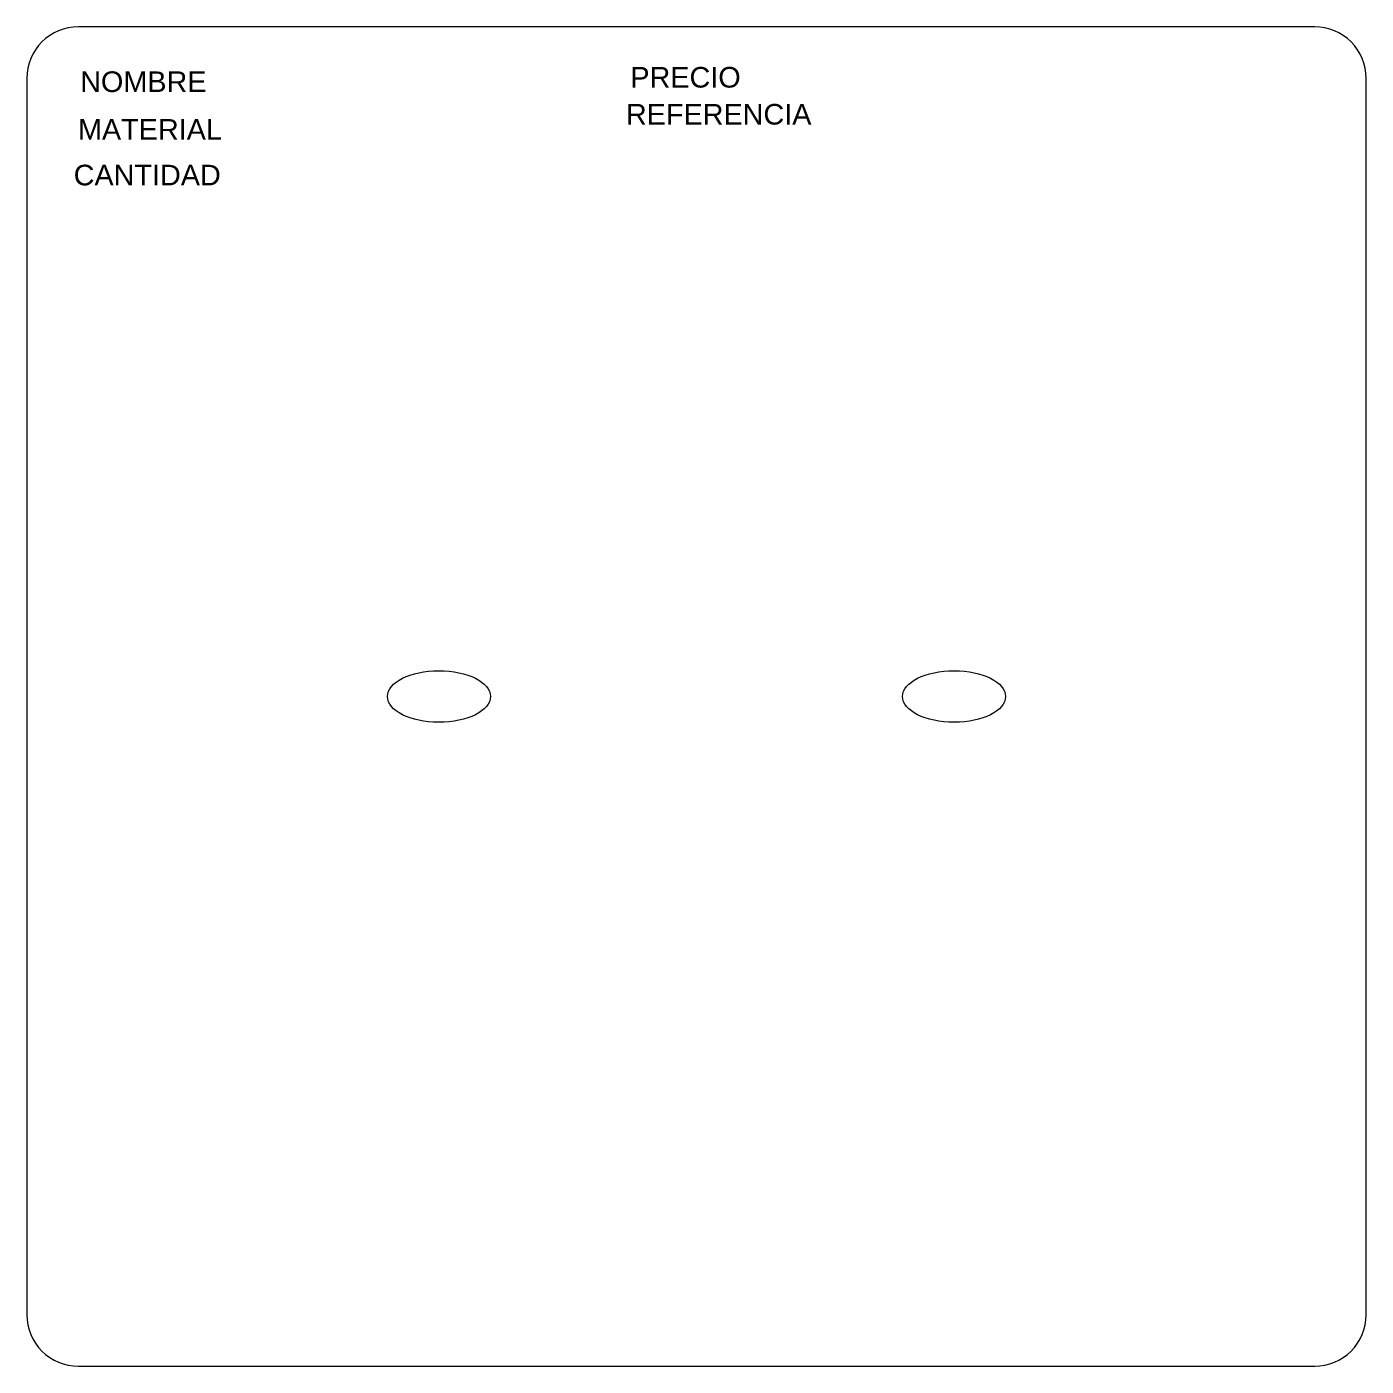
# Model space of a CAD drawing. Header units: millimetres. Extents: x 0 to 1300, y 0 to 1300.
import ezdxf

# ---------------------------------------------------------------- set-up
doc = ezdxf.new("R2010")
doc.units = ezdxf.units.MM
doc.styles.get("Standard").update_dxf_attribs({"font": 'arial.ttf'})

msp = doc.modelspace()

# ---------------------------------------------------------------- linework, layer by layer
msp.add_lwpolyline([(50, 0), (1250, 0, 0.414214), (1300, 50), (1300, 1250, 0.414214), (1250, 1300), (50, 1300, 0.414214), (0, 1250), (0, 50, 0.414214)], format="xyb", close=True)
for centre in [(400, 650), (900, 650)]:
    msp.add_ellipse(centre, major_axis=(50, 0), ratio=0.5)

# ---------------------------------------------------------------- texts
for tag, p, s, flags in [('PRECIO', (585.8, 1241), '400000', 9), ('NOMBRE', (51.8, 1236.7), 'Mesa', 2), ('REFERENCIA', (581.5, 1205.1), 'MG01CAD', 5), ('MATERIAL', (49.7, 1190.4), 'Aglomerado', 1), ('CANTIDAD', (45.5, 1146.1), '1', 3)]:
    msp.add_attdef(tag, p, s, height=20, dxfattribs=dict(flags=flags))

doc.saveas('drawing.dxf')
